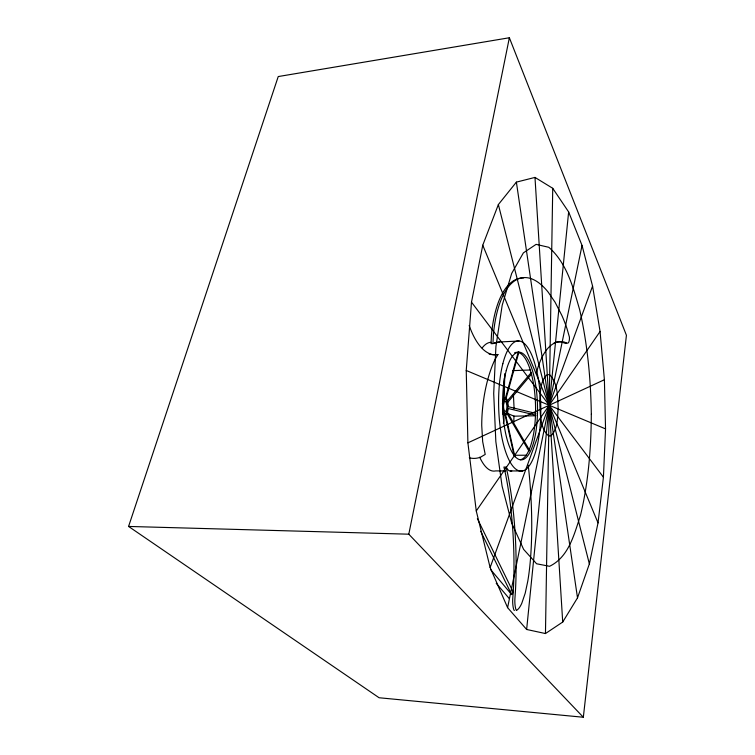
<?xml version="1.0" encoding="UTF-8"?>
<svg xmlns="http://www.w3.org/2000/svg" width="755" height="755" viewBox="0 0 755 755"><rect width="100%" height="100%" fill="white"/><g stroke="black" fill="none" stroke-linecap="round" stroke-linejoin="round"><path stroke-width="1.13" d="M514.013 415.967L513.702 422.913M514.117 408.889L513.409 394.799M545.459 633.549L552.735 188.297L534.984 177.416L516.382 182.125L498.366 204.558L482.756 245.224L471.498 302.16L466.241 370.478L467.902 442.845L476.263 510.956L490.127 567.515L507.596 607.652L526.641 629.472L545.459 633.549L562.711 622.054L577.509 597.856L589.362 563.9L598.026 522.904L603.424 477.217L605.538 428.887L604.406 379.727L600.065 331.52L592.571 286.079L582.039 245.432L568.638 211.947L552.735 188.297M503.349 423.159C505.831 415.524 500.225 406.615 504.5 399.499L505.737 399.584C508.2 403.481 508.426 409.37 505.944 413.296L504.708 413.259L503.594 411.371M503.085 414.589L503.189 409.88M503.443 401.273L504.265 378.132M503.925 400.169L504.869 373.536M523.668 277.953A103.595 42.091 82.4 0 0 491.514 334.125L491.024 343.667L492.949 343.6L493.449 333.814A103.69 41.978 82.4 0 1 548.111 292.043L555.057 302.189L561.852 315.439A91.619 36.797 82.3 0 1 567.014 328.689L569.402 337.041A7.474 2.812 81.6 0 1 569.279 340.382L569.043 341.373A6.729 2.529 81.7 0 1 567.147 343.119L563.928 341.958A95.923 36.759 83.7 0 0 536.333 373.225M526.641 629.472L568.638 211.947M583.332 717.25L626.423 335.286L509.361 37.75L278.236 76.557L128.577 526.443L379.095 697.752L583.332 717.25L408.795 534.191L128.577 526.443M408.795 534.191L509.361 37.75M507.596 607.652L582.039 245.432M505.114 399.301L518.336 351.67M505.737 399.584L518.94 351.972M490.127 567.515L592.571 286.079M489.108 354.01A115.628 42.431 -86.3 0 0 493.26 354.68L497.941 354.529L494.931 359.616A65.855 23.329 -82.9 0 0 481.737 425.556L482.671 441.647L485.21 454.416L480.671 457.115A118.771 44.79 -84.3 0 1 469.299 457.757M476.263 510.956L600.065 331.52M490.486 569.402L511.616 594.553L513.249 592.194L477.368 518.666M507.237 402.972L531.652 373.942M506.831 401.49L531.275 372.508M467.902 442.845L604.406 379.727M494.346 342.864L496.563 342.336M492.949 343.6L499.716 341.968M497.941 354.529L495.346 354.897A115.732 42.271 -86.3 0 1 469.176 325.518M497.583 342.072L519.062 341.015M512.749 370.648L530.038 369.997M535.739 415.75L514.004 416.175L506.652 413.06M513.853 455.274L526.66 455.218M505.765 470.922L495.591 470.903A64.411 22.348 88.7 0 1 479.718 457.237M510.286 470.931L522.724 470.95M511.805 470.931A65.949 13.769 85.8 0 1 508.162 470.025L506.161 467.194L503.934 467.024L505.312 473.036A122.008 28.284 87.5 0 1 513.343 590.127L512.739 598.79A8.003 1.661 88 0 0 512.966 605.803L513.183 607.228A8.881 1.84 88 0 0 513.976 610.068L514.372 610.531M507.549 408.351L535.767 415.165M507.605 406.53L535.786 413.391M466.241 370.478L605.538 428.887M496.224 583.275L509.21 598.507M471.498 302.16L603.424 477.217M506.983 411.503L529.387 449.961M506.511 412.607L528.962 451.141M480.709 531.265L511.616 594.553M482.756 245.224L598.026 522.904M498.366 204.558L589.362 563.9M506.161 467.194L507.464 472.923A122.084 28.048 87.5 0 1 515.495 590.07L514.91 598.743A8.012 1.652 88 0 0 515.137 605.755L515.354 607.19A8.881 1.831 88 0 0 516.137 610.031L516.543 610.493L518.336 608.945A101.255 21.348 87 0 0 521.809 603.236L525.216 593.175L527.783 581.171A113.986 24.16 86.9 0 0 528.217 465.222M505.331 413.523L514.919 456.832M504.708 413.259L514.051 455.548M516.382 182.125L577.509 597.856M534.984 177.416L562.711 622.054M482.162 347.951A64.411 22.348 88.7 0 1 490.958 342.317M514.58 352.802A53.803 17.497 88.7 0 1 535.333 400.688A53.803 17.497 88.7 0 1 520.355 459.767M554.189 342.761A95.838 36.872 83.7 0 1 562.173 342.223L565.41 343.383A6.729 2.539 81.7 0 0 566.429 343.223M506.926 413.731A8.682 2.916 88.7 0 1 503.368 412.532M502.858 410.748A8.682 2.916 88.7 0 1 502.509 408.663M502.396 404.133A8.682 2.916 88.7 0 1 505.435 397.677A8.682 2.916 88.7 0 1 508.181 406.19M508.143 408.427A8.682 2.916 88.7 0 1 507.492 412.324M591.316 414.231C591.108 448.206 588.438 482.237 580.501 515.335C574.215 534.087 568.987 556.879 549.565 566.307L536.588 563.768L523.602 549.347L511.701 523.026L502.084 486.154L495.837 441.581L493.704 393.44L495.922 346.507L502.179 305.313L511.692 273.404L523.375 252.887L536.097 244.365L548.819 247.3C566.939 263.193 573.12 287.372 579.632 309.616C587.484 343.94 590.788 379.067 591.316 414.231M558.19 409.031C557.398 418.015 557.898 428.878 551.093 435.739L548.687 435.984C539.353 427.594 540.505 412.825 539.702 401.282C540.637 392.345 539.844 380.945 547.281 374.574L549.687 374.744C558.266 383.559 557.511 397.545 558.19 409.031M502.839 363.693A65.1 21.064 88.7 0 0 517.184 470.035A65.1 21.064 88.7 0 0 539.145 384.465A65.1 21.064 88.7 0 0 502.839 363.693M506.237 370.63A53.841 17.412 88.7 0 0 517.836 458.87A53.841 17.412 88.7 0 0 536.21 388.674A53.841 17.412 88.7 0 0 506.237 370.63M503.708 403.831A5.04 1.699 88.7 0 0 505.303 411.447A5.04 1.699 88.7 0 0 506.643 403.944A5.04 1.699 88.7 0 0 503.708 403.831"/></g></svg>
